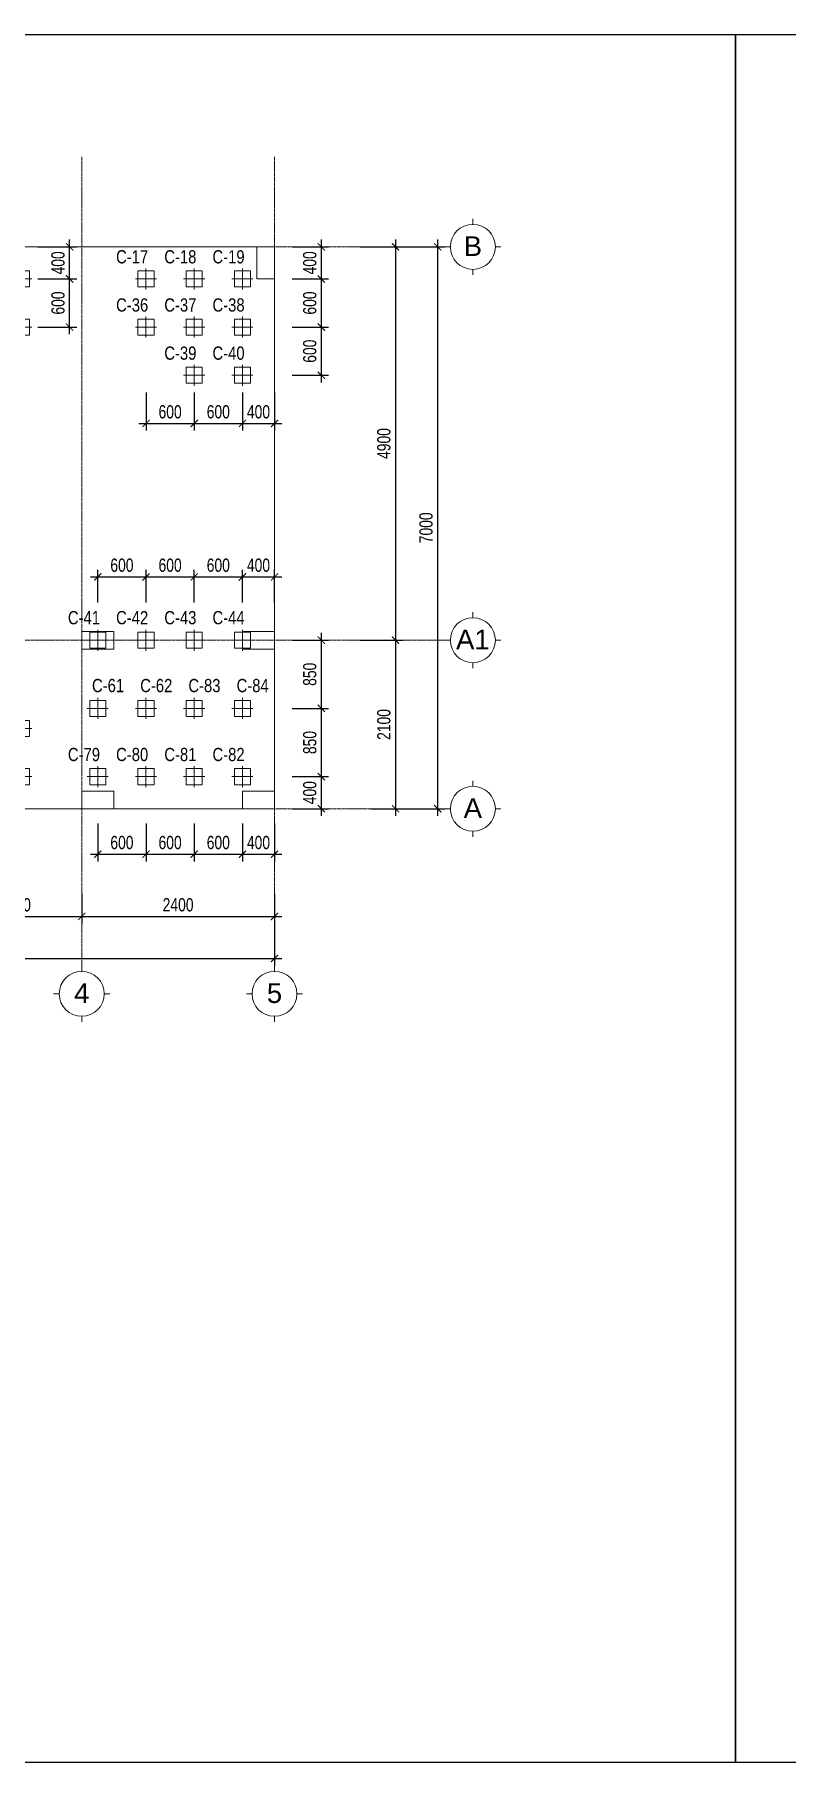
# Model space of a CAD drawing. Extents: x -165145 to 691808, y -202842 to 311040.
# Drawn here: x 230104 to 239464, y 62514 to 84039 of the extents above; entities that cross this region are included whole.
import ezdxf
from ezdxf.enums import TextEntityAlignment as Align

# ---------------------------------------------------------------- set-up
doc = ezdxf.new("R2010")
doc.units = 0
doc.header["$LTSCALE"] = 10
doc.header["$MEASUREMENT"] = 0
doc.linetypes.add('CENTER', pattern=[2, 1.25, -0.25, 0.25, -0.25])
doc.linetypes.add('HIDDEN', pattern=[2.3807, 1.587, -0.7937])
doc.layers.get('0').update_dxf_attribs({"linetype": 'CONTINUOUS'})
doc.layers.get('Defpoints').update_dxf_attribs({"color": 5, "linetype": 'CONTINUOUS'})
for name, color, linetype, lineweight in [('coc 20', 6, 'CONTINUOUS', 20), ('GE_KC_DIM', 1, 'CONTINUOUS', 20), ('GE_KC_GHICHU', 4, 'CONTINUOUS', 20), ('GE_KC_NETMANH', 8, 'CONTINUOUS', 20), ('GE_KC_NETTHAY', 2, 'CONTINUOUS', 20), ('GE_KC_TEXT', 4, 'CONTINUOUS', 20), ('GE_KC_TEXT TRUC', 4, 'CONTINUOUS', 20), ('GE_KC_TRUC', 5, 'CENTER', 20), ('L-SITE', 91, 'CONTINUOUS', 9)]:
    doc.layers.add(name, color=color, linetype=linetype, lineweight=lineweight)
doc.layers.add('GE_KC_AXIS', color=5, linetype='CENTER')
doc.styles.add('Arial', font='arial.ttf', dxfattribs={"height": 400})
doc.styles.add('GE_KC-Arial', font='arial.ttf', dxfattribs={"width": 0.75})
doc.dimstyles.new('GE_KC_DIM75', dxfattribs={"dimscale": 75, "dimtxt": 2.2, "dimasz": 1.2, "dimexe": 1.2, "dimexo": 0, "dimgap": 0.8, "dimtad": 1, "dimdec": 0, "dimzin": 1, "dimdsep": 46, "dimtxsty": 'GE_KC-Arial', "dimblk": 'ARCHTICK', "dimcen": 1.2, "dimdle": 1.2, "dimclrd": 1, "dimclre": 1, "dimclrt": 4, "dimadec": 0, "dimazin": 0, "dimtfac": 1, "dimtdec": 0, "dimtix": 1, "dimtmove": 2, "dimatfit": 3, "dimfxl": 0.15, "dimtvp": 0.833333, "dimtolj": 1, "dimtzin": 0, "dimarcsym": 0})

# ---------------------------------------------------------------- blocks, each defined once
blk = doc.blocks.new('Grid - M_Grid Head - Circle-24584-TẦNG 2')
at = {"layer": 'L-SITE'}
for p, q in [((0, 4), (0, 5)), ((-4, 0), (-5, 0)), ((4, 0), (5, 0)), ((0, -4), (0, -5))]:
    blk.add_line(p, q, dxfattribs=at)
blk.add_circle((0, 0), 4, dxfattribs=at)
blk = doc.blocks.new('_ArchTick')
at = {"color": 0, "linetype": 'ByBlock', "const_width": 0.15}
blk.add_lwpolyline([(-0.5, -0.5), (0.5, 0.5)], dxfattribs=at)
blk = doc.blocks.new('*D1464')
at = {"layer": 'Defpoints', "color": 0, "transparency": 16777216}
for p in [(15914, 7000), (16882, 7000), (16048, 0)]:
    blk.add_point(p, dxfattribs=at)
at = {"layer": 'GE_KC_DIM', "color": 1, "lineweight": -2, "transparency": 16777216}
for p, q in [((15914, 7000), (16972, 7000)), ((16882, -90), (16882, 7090)), ((16048, 0), (16972, 0))]:
    blk.add_line(p, q, dxfattribs=at)
at = {"layer": 'GE_KC_DIM', "color": 1, "lineweight": -2, "transparency": 16777216, "xscale": 90, "yscale": 90, "zscale": 90}
for p, rotation in [((16882, 7000), 90), ((16882, 0), 270)]:
    blk.add_blockref('_ArchTick', p, dxfattribs=dict(at, rotation=rotation))
at = {"layer": 'GE_KC_DIM', "color": 4, "transparency": 16777216, "insert": (16737, 3500), "char_height": 165, "attachment_point": 5, "rotation": 90, "style": 'GE_KC-Arial'}
blk.add_mtext('\\A1;7000', dxfattribs=at)
blk = doc.blocks.new('*D1465')
at = {"layer": 'Defpoints', "color": 0, "transparency": 16777216}
for p in [(0, -991), (3600, -991), (3600, -1341)]:
    blk.add_point(p, dxfattribs=at)
at = {"layer": 'GE_KC_DIM', "color": 1, "lineweight": -2, "transparency": 16777216}
for p, q in [((0, -991), (0, -1431)), ((3600, -991), (3600, -1431)), ((-90, -1341), (3690, -1341))]:
    blk.add_line(p, q, dxfattribs=at)
at = {"layer": 'GE_KC_DIM', "color": 1, "lineweight": -2, "transparency": 16777216, "xscale": 90, "yscale": 90, "zscale": 90, "rotation": 180}
blk.add_blockref('_ArchTick', (0, -1341), dxfattribs=at)
at = {"layer": 'GE_KC_DIM', "color": 1, "lineweight": -2, "transparency": 16777216, "xscale": 90, "yscale": 90, "zscale": 90}
blk.add_blockref('_ArchTick', (3600, -1341), dxfattribs=at)
at = {"layer": 'GE_KC_DIM', "color": 4, "transparency": 16777216, "insert": (1800, -1197), "char_height": 165, "attachment_point": 5, "style": 'GE_KC-Arial'}
blk.add_mtext('\\A1;3600', dxfattribs=at)
blk = doc.blocks.new('*D1466')
at = {"layer": 'Defpoints', "color": 0, "transparency": 16777216}
for p in [(10800, -1062), (12450, -1062), (12450, -1341)]:
    blk.add_point(p, dxfattribs=at)
at = {"layer": 'GE_KC_DIM', "color": 1, "lineweight": -2, "transparency": 16777216}
for p, q in [((10800, -1062), (10800, -1431)), ((12450, -1062), (12450, -1431)), ((10710, -1341), (12540, -1341))]:
    blk.add_line(p, q, dxfattribs=at)
at = {"layer": 'GE_KC_DIM', "color": 1, "lineweight": -2, "transparency": 16777216, "xscale": 90, "yscale": 90, "zscale": 90, "rotation": 180}
blk.add_blockref('_ArchTick', (10800, -1341), dxfattribs=at)
at = {"layer": 'GE_KC_DIM', "color": 1, "lineweight": -2, "transparency": 16777216, "xscale": 90, "yscale": 90, "zscale": 90}
blk.add_blockref('_ArchTick', (12450, -1341), dxfattribs=at)
at = {"layer": 'GE_KC_DIM', "color": 4, "transparency": 16777216, "insert": (11625, -1197), "char_height": 165, "attachment_point": 5, "style": 'GE_KC-Arial'}
blk.add_mtext('\\A1;1650', dxfattribs=at)
blk = doc.blocks.new('*D1467')
at = {"layer": 'Defpoints', "color": 0, "transparency": 16777216}
for p in [(12450, -1062), (14850, -1062), (14850, -1341)]:
    blk.add_point(p, dxfattribs=at)
at = {"layer": 'GE_KC_DIM', "color": 1, "lineweight": -2, "transparency": 16777216}
for p, q in [((12450, -1062), (12450, -1431)), ((14850, -1062), (14850, -1431)), ((12360, -1341), (14940, -1341))]:
    blk.add_line(p, q, dxfattribs=at)
at = {"layer": 'GE_KC_DIM', "color": 1, "lineweight": -2, "transparency": 16777216, "xscale": 90, "yscale": 90, "zscale": 90, "rotation": 180}
blk.add_blockref('_ArchTick', (12450, -1341), dxfattribs=at)
at = {"layer": 'GE_KC_DIM', "color": 1, "lineweight": -2, "transparency": 16777216, "xscale": 90, "yscale": 90, "zscale": 90}
blk.add_blockref('_ArchTick', (14850, -1341), dxfattribs=at)
at = {"layer": 'GE_KC_DIM', "color": 4, "transparency": 16777216, "insert": (13650, -1197), "char_height": 165, "attachment_point": 5, "style": 'GE_KC-Arial'}
blk.add_mtext('\\A1;2400', dxfattribs=at)
blk = doc.blocks.new('*D1468')
at = {"layer": 'Defpoints', "color": 0, "transparency": 16777216}
for p in [(-2650, -991), (14850, -1062), (14850, -1866)]:
    blk.add_point(p, dxfattribs=at)
at = {"layer": 'GE_KC_DIM', "color": 1, "lineweight": -2, "transparency": 16777216}
for p, q in [((-2650, -991), (-2650, -1956)), ((14850, -1062), (14850, -1956)), ((-2740, -1866), (14940, -1866))]:
    blk.add_line(p, q, dxfattribs=at)
at = {"layer": 'GE_KC_DIM', "color": 1, "lineweight": -2, "transparency": 16777216, "xscale": 90, "yscale": 90, "zscale": 90, "rotation": 180}
blk.add_blockref('_ArchTick', (-2650, -1866), dxfattribs=at)
at = {"layer": 'GE_KC_DIM', "color": 1, "lineweight": -2, "transparency": 16777216, "xscale": 90, "yscale": 90, "zscale": 90}
blk.add_blockref('_ArchTick', (14850, -1866), dxfattribs=at)
at = {"layer": 'GE_KC_DIM', "color": 4, "transparency": 16777216, "insert": (4525, -1710), "char_height": 165, "attachment_point": 5, "style": 'GE_KC-Arial'}
blk.add_mtext('\\A1;17500', dxfattribs=at)
blk = doc.blocks.new('*D1469')
at = {"layer": 'Defpoints', "color": 0, "transparency": 16777216}
for p in [(15914, 7000), (15914, 2100), (16357, 2100)]:
    blk.add_point(p, dxfattribs=at)
at = {"layer": 'GE_KC_DIM', "color": 1, "lineweight": -2, "transparency": 16777216}
for p, q in [((15914, 7000), (16447, 7000)), ((16357, 7090), (16357, 2010)), ((15914, 2100), (16447, 2100))]:
    blk.add_line(p, q, dxfattribs=at)
at = {"layer": 'GE_KC_DIM', "color": 1, "lineweight": -2, "transparency": 16777216, "xscale": 90, "yscale": 90, "zscale": 90}
for p, rotation in [((16357, 7000), 90), ((16357, 2100), 270)]:
    blk.add_blockref('_ArchTick', p, dxfattribs=dict(at, rotation=rotation))
at = {"layer": 'GE_KC_DIM', "color": 4, "transparency": 16777216, "insert": (16212, 4550), "char_height": 165, "attachment_point": 5, "rotation": 90, "style": 'GE_KC-Arial'}
blk.add_mtext('\\A1;4900', dxfattribs=at)
blk = doc.blocks.new('*D1470')
at = {"layer": 'Defpoints', "color": 0, "transparency": 16777216}
for p in [(15914, 2100), (16048, 0), (16357, 0)]:
    blk.add_point(p, dxfattribs=at)
at = {"layer": 'GE_KC_DIM', "color": 1, "lineweight": -2, "transparency": 16777216}
for p, q in [((16357, 2190), (16357, -90)), ((15914, 2100), (16447, 2100)), ((16048, 0), (16447, 0))]:
    blk.add_line(p, q, dxfattribs=at)
at = {"layer": 'GE_KC_DIM', "color": 1, "lineweight": -2, "transparency": 16777216, "xscale": 90, "yscale": 90, "zscale": 90}
for p, rotation in [((16357, 2100), 90), ((16357, 0), 270)]:
    blk.add_blockref('_ArchTick', p, dxfattribs=dict(at, rotation=rotation))
at = {"layer": 'GE_KC_DIM', "color": 4, "transparency": 16777216, "insert": (16212, 1050), "char_height": 165, "attachment_point": 5, "rotation": 90, "style": 'GE_KC-Arial'}
blk.add_mtext('\\A1;2100', dxfattribs=at)
blk = doc.blocks.new('*D1471')
at = {"layer": 'Defpoints', "color": 0, "transparency": 16777216}
for p in [(-2650, -991), (0, -991), (-2650, -1341)]:
    blk.add_point(p, dxfattribs=at)
at = {"layer": 'GE_KC_DIM', "color": 1, "lineweight": -2, "transparency": 16777216}
for p, q in [((-2650, -991), (-2650, -1431)), ((0, -991), (0, -1431)), ((90, -1341), (-2740, -1341))]:
    blk.add_line(p, q, dxfattribs=at)
at = {"layer": 'GE_KC_DIM', "color": 1, "lineweight": -2, "transparency": 16777216, "xscale": 90, "yscale": 90, "zscale": 90, "rotation": 180}
blk.add_blockref('_ArchTick', (-2650, -1341), dxfattribs=at)
at = {"layer": 'GE_KC_DIM', "color": 1, "lineweight": -2, "transparency": 16777216, "xscale": 90, "yscale": 90, "zscale": 90}
blk.add_blockref('_ArchTick', (0, -1341), dxfattribs=at)
at = {"layer": 'GE_KC_DIM', "color": 4, "transparency": 16777216, "insert": (-1325, -1197), "char_height": 165, "attachment_point": 5, "style": 'GE_KC-Arial'}
blk.add_mtext('\\A1;2650', dxfattribs=at)
blk = doc.blocks.new('*D1472')
at = {"layer": 'Defpoints', "color": 0, "transparency": 16777216}
for p in [(3600, -991), (7200, -991), (7200, -1341)]:
    blk.add_point(p, dxfattribs=at)
at = {"layer": 'GE_KC_DIM', "color": 1, "lineweight": -2, "transparency": 16777216}
for p, q in [((3600, -991), (3600, -1431)), ((7200, -991), (7200, -1431)), ((3510, -1341), (7290, -1341))]:
    blk.add_line(p, q, dxfattribs=at)
at = {"layer": 'GE_KC_DIM', "color": 1, "lineweight": -2, "transparency": 16777216, "xscale": 90, "yscale": 90, "zscale": 90, "rotation": 180}
blk.add_blockref('_ArchTick', (3600, -1341), dxfattribs=at)
at = {"layer": 'GE_KC_DIM', "color": 1, "lineweight": -2, "transparency": 16777216, "xscale": 90, "yscale": 90, "zscale": 90}
blk.add_blockref('_ArchTick', (7200, -1341), dxfattribs=at)
at = {"layer": 'GE_KC_DIM', "color": 4, "transparency": 16777216, "insert": (5400, -1197), "char_height": 165, "attachment_point": 5, "style": 'GE_KC-Arial'}
blk.add_mtext('\\A1;3600', dxfattribs=at)
blk = doc.blocks.new('*D1473')
at = {"layer": 'Defpoints', "color": 0, "transparency": 16777216}
for p in [(7200, -991), (10800, -1062), (10800, -1341)]:
    blk.add_point(p, dxfattribs=at)
at = {"layer": 'GE_KC_DIM', "color": 1, "lineweight": -2, "transparency": 16777216}
for p, q in [((7200, -991), (7200, -1431)), ((10800, -1062), (10800, -1431)), ((7110, -1341), (10890, -1341))]:
    blk.add_line(p, q, dxfattribs=at)
at = {"layer": 'GE_KC_DIM', "color": 1, "lineweight": -2, "transparency": 16777216, "xscale": 90, "yscale": 90, "zscale": 90, "rotation": 180}
blk.add_blockref('_ArchTick', (7200, -1341), dxfattribs=at)
at = {"layer": 'GE_KC_DIM', "color": 1, "lineweight": -2, "transparency": 16777216, "xscale": 90, "yscale": 90, "zscale": 90}
blk.add_blockref('_ArchTick', (10800, -1341), dxfattribs=at)
at = {"layer": 'GE_KC_DIM', "color": 4, "transparency": 16777216, "insert": (9000, -1197), "char_height": 165, "attachment_point": 5, "style": 'GE_KC-Arial'}
blk.add_mtext('\\A1;3600', dxfattribs=at)
blk = doc.blocks.new('coc20')
at = {"layer": 'coc 20', "color": 5, "linetype": 'CENTER', "ltscale": 0.5}
for p, q in [((8443.75, -16701.52), (8443.75, -16698.9)), ((8442.44, -16700.21), (8445.06, -16700.21))]:
    blk.add_line(p, q, dxfattribs=at)
at = {"layer": 'coc 20', "color": 0, "linetype": 'HIDDEN'}
blk.add_lwpolyline([(8442.75, -16701.21), (8444.75, -16701.21), (8444.75, -16699.21), (8442.75, -16699.21)], close=True, dxfattribs=at)
blk = doc.blocks.new('MB MONG')
at = {"layer": 'coc 20', "color": 6, "xscale": 100, "yscale": 100, "zscale": 100}
for p in [(-859875, 1676621), (-859275, 1676621), (-858675, 1676621), (-858075, 1676621), (-856525, 1676621), (-855925, 1676621), (-855325, 1676621), (-854725, 1676621), (-852925, 1676621), (-852325, 1676621), (-851725, 1676621), (-851125, 1676621), (-849325, 1676621), (-848725, 1676621), (-848125, 1676621), (-847525, 1676621), (-845975, 1676621), (-845375, 1676621), (-844775, 1676621), (-859875, 1676021), (-859275, 1676021), (-858675, 1676021), (-858075, 1676021), (-856525, 1676021), (-855925, 1676021), (-855325, 1676021), (-854725, 1676021), (-852925, 1676021), (-852325, 1676021), (-851725, 1676021), (-851125, 1676021), (-849325, 1676021), (-848725, 1676021), (-848125, 1676021), (-847525, 1676021), (-845975, 1676021), (-845375, 1676021), (-844775, 1676021), (-845375, 1675421), (-844775, 1675421), (-846575, 1672121), (-845975, 1672121), (-845375, 1672121), (-844775, 1672121), (-846575, 1671271), (-845975, 1671271), (-845375, 1671271), (-844775, 1671271), (-846575, 1670421), (-845975, 1670421), (-845375, 1670421), (-844775, 1670421)]:
    blk.add_blockref('coc20', p, dxfattribs=at)
at = {"layer": 'coc 20', "color": 6, "xscale": -100, "yscale": 100, "zscale": 100, "rotation": 180}
for p in [(-859875, -1669021), (-859275, -1669021), (-858675, -1669021), (-858075, -1669021), (-856525, -1669021), (-855925, -1669021), (-855325, -1669021), (-854725, -1669021), (-852925, -1669021), (-852325, -1669021), (-851725, -1669021), (-851125, -1669021), (-849325, -1669021), (-848725, -1669021), (-848125, -1669021), (-847525, -1669021), (-859875, -1669621), (-859275, -1669621), (-858675, -1669621), (-858075, -1669621), (-856525, -1669621), (-855925, -1669621), (-855325, -1669621), (-854725, -1669621), (-852925, -1669621), (-852325, -1669621), (-851725, -1669621), (-851125, -1669621), (-849325, -1669621), (-848725, -1669621), (-848125, -1669621), (-847525, -1669621)]:
    blk.add_blockref('coc20', p, dxfattribs=at)
blk = doc.blocks.new('*D1203')
at = {"layer": 'Defpoints', "color": 0, "transparency": 16777216}
for p in [(230146, 80995), (230540, 80995), (230146, 80395)]:
    blk.add_point(p, dxfattribs=at)
at = {"layer": 'GE_KC_DIM', "color": 1, "lineweight": -2, "transparency": 16777216}
for p, q in [((230146, 80995), (230630, 80995)), ((230540, 80305), (230540, 81085)), ((230146, 80395), (230630, 80395))]:
    blk.add_line(p, q, dxfattribs=at)
at = {"layer": 'GE_KC_DIM', "color": 1, "lineweight": -2, "transparency": 16777216, "xscale": 90, "yscale": 90, "zscale": 90}
for p, rotation in [((230540, 80995), 90), ((230540, 80395), 270)]:
    blk.add_blockref('_ArchTick', p, dxfattribs=dict(at, rotation=rotation))
at = {"layer": 'GE_KC_DIM', "color": 4, "transparency": 16777216, "insert": (230396, 80695), "char_height": 165, "attachment_point": 5, "rotation": 90, "style": 'GE_KC-Arial'}
blk.add_mtext('\\A1;600', dxfattribs=at)
blk = doc.blocks.new('*D1204')
at = {"layer": 'Defpoints', "color": 0, "transparency": 16777216}
for p in [(230146, 81395), (230540, 81395), (230146, 80995)]:
    blk.add_point(p, dxfattribs=at)
at = {"layer": 'GE_KC_DIM', "color": 1, "lineweight": -2, "transparency": 16777216}
for p, q in [((230146, 81395), (230630, 81395)), ((230540, 80905), (230540, 81485)), ((230146, 80995), (230630, 80995))]:
    blk.add_line(p, q, dxfattribs=at)
at = {"layer": 'GE_KC_DIM', "color": 1, "lineweight": -2, "transparency": 16777216, "xscale": 90, "yscale": 90, "zscale": 90}
for p, rotation in [((230540, 81395), 90), ((230540, 80995), 270)]:
    blk.add_blockref('_ArchTick', p, dxfattribs=dict(at, rotation=rotation))
at = {"layer": 'GE_KC_DIM', "color": 4, "transparency": 16777216, "insert": (230396, 81195), "char_height": 165, "attachment_point": 5, "rotation": 90, "style": 'GE_KC-Arial'}
blk.add_mtext('\\A1;400', dxfattribs=at)
blk = doc.blocks.new('*D1209')
at = {"layer": 'Defpoints', "color": 0, "transparency": 16777216}
for p in [(232091, 79581), (232691, 79581), (232691, 79195)]:
    blk.add_point(p, dxfattribs=at)
at = {"layer": 'GE_KC_DIM', "color": 1, "lineweight": -2, "transparency": 16777216}
for p, q in [((232091, 79581), (232091, 79105)), ((232691, 79581), (232691, 79105)), ((232001, 79195), (232781, 79195))]:
    blk.add_line(p, q, dxfattribs=at)
at = {"layer": 'GE_KC_DIM', "color": 1, "lineweight": -2, "transparency": 16777216, "xscale": 90, "yscale": 90, "zscale": 90, "rotation": 180}
blk.add_blockref('_ArchTick', (232091, 79195), dxfattribs=at)
at = {"layer": 'GE_KC_DIM', "color": 1, "lineweight": -2, "transparency": 16777216, "xscale": 90, "yscale": 90, "zscale": 90}
blk.add_blockref('_ArchTick', (232691, 79195), dxfattribs=at)
at = {"layer": 'GE_KC_DIM', "color": 4, "transparency": 16777216, "insert": (232391, 79339), "char_height": 165, "attachment_point": 5, "style": 'GE_KC-Arial'}
blk.add_mtext('\\A1;600', dxfattribs=at)
blk = doc.blocks.new('*D1210')
at = {"layer": 'Defpoints', "color": 0, "transparency": 16777216}
for p in [(231491, 79581), (232091, 79581), (232091, 79195)]:
    blk.add_point(p, dxfattribs=at)
at = {"layer": 'GE_KC_DIM', "color": 1, "lineweight": -2, "transparency": 16777216}
for p, q in [((231491, 79581), (231491, 79105)), ((232091, 79581), (232091, 79105)), ((231401, 79195), (232181, 79195))]:
    blk.add_line(p, q, dxfattribs=at)
at = {"layer": 'GE_KC_DIM', "color": 1, "lineweight": -2, "transparency": 16777216, "xscale": 90, "yscale": 90, "zscale": 90, "rotation": 180}
blk.add_blockref('_ArchTick', (231491, 79195), dxfattribs=at)
at = {"layer": 'GE_KC_DIM', "color": 1, "lineweight": -2, "transparency": 16777216, "xscale": 90, "yscale": 90, "zscale": 90}
blk.add_blockref('_ArchTick', (232091, 79195), dxfattribs=at)
at = {"layer": 'GE_KC_DIM', "color": 4, "transparency": 16777216, "insert": (231791, 79339), "char_height": 165, "attachment_point": 5, "style": 'GE_KC-Arial'}
blk.add_mtext('\\A1;600', dxfattribs=at)
blk = doc.blocks.new('*D1211')
at = {"layer": 'Defpoints', "color": 0, "transparency": 16777216}
for p in [(232691, 79581), (233091, 79581), (233091, 79195)]:
    blk.add_point(p, dxfattribs=at)
at = {"layer": 'GE_KC_DIM', "color": 1, "lineweight": -2, "transparency": 16777216}
for p, q in [((232691, 79581), (232691, 79105)), ((233091, 79581), (233091, 79105)), ((232601, 79195), (233181, 79195))]:
    blk.add_line(p, q, dxfattribs=at)
at = {"layer": 'GE_KC_DIM', "color": 1, "lineweight": -2, "transparency": 16777216, "xscale": 90, "yscale": 90, "zscale": 90, "rotation": 180}
blk.add_blockref('_ArchTick', (232691, 79195), dxfattribs=at)
at = {"layer": 'GE_KC_DIM', "color": 1, "lineweight": -2, "transparency": 16777216, "xscale": 90, "yscale": 90, "zscale": 90}
blk.add_blockref('_ArchTick', (233091, 79195), dxfattribs=at)
at = {"layer": 'GE_KC_DIM', "color": 4, "transparency": 16777216, "insert": (232891, 79339), "char_height": 165, "attachment_point": 5, "style": 'GE_KC-Arial'}
blk.add_mtext('\\A1;400', dxfattribs=at)
blk = doc.blocks.new('*D1212')
at = {"layer": 'Defpoints', "color": 0, "transparency": 16777216}
for p in [(233311, 80395), (233674, 80395), (233311, 79795)]:
    blk.add_point(p, dxfattribs=at)
at = {"layer": 'GE_KC_DIM', "color": 1, "lineweight": -2, "transparency": 16777216}
for p, q in [((233311, 80395), (233764, 80395)), ((233674, 79705), (233674, 80485)), ((233311, 79795), (233764, 79795))]:
    blk.add_line(p, q, dxfattribs=at)
at = {"layer": 'GE_KC_DIM', "color": 1, "lineweight": -2, "transparency": 16777216, "xscale": 90, "yscale": 90, "zscale": 90}
for p, rotation in [((233674, 80395), 90), ((233674, 79795), 270)]:
    blk.add_blockref('_ArchTick', p, dxfattribs=dict(at, rotation=rotation))
at = {"layer": 'GE_KC_DIM', "color": 4, "transparency": 16777216, "insert": (233530, 80095), "char_height": 165, "attachment_point": 5, "rotation": 90, "style": 'GE_KC-Arial'}
blk.add_mtext('\\A1;600', dxfattribs=at)
blk = doc.blocks.new('*D1213')
at = {"layer": 'Defpoints', "color": 0, "transparency": 16777216}
for p in [(233311, 80995), (233674, 80995), (233311, 80395)]:
    blk.add_point(p, dxfattribs=at)
at = {"layer": 'GE_KC_DIM', "color": 1, "lineweight": -2, "transparency": 16777216}
for p, q in [((233311, 80995), (233764, 80995)), ((233674, 80305), (233674, 81085)), ((233311, 80395), (233764, 80395))]:
    blk.add_line(p, q, dxfattribs=at)
at = {"layer": 'GE_KC_DIM', "color": 1, "lineweight": -2, "transparency": 16777216, "xscale": 90, "yscale": 90, "zscale": 90}
for p, rotation in [((233674, 80995), 90), ((233674, 80395), 270)]:
    blk.add_blockref('_ArchTick', p, dxfattribs=dict(at, rotation=rotation))
at = {"layer": 'GE_KC_DIM', "color": 4, "transparency": 16777216, "insert": (233530, 80695), "char_height": 165, "attachment_point": 5, "rotation": 90, "style": 'GE_KC-Arial'}
blk.add_mtext('\\A1;600', dxfattribs=at)
blk = doc.blocks.new('*D1214')
at = {"layer": 'Defpoints', "color": 0, "transparency": 16777216}
for p in [(233311, 81395), (233674, 81395), (233311, 80995)]:
    blk.add_point(p, dxfattribs=at)
at = {"layer": 'GE_KC_DIM', "color": 1, "lineweight": -2, "transparency": 16777216}
for p, q in [((233311, 81395), (233764, 81395)), ((233674, 80905), (233674, 81485)), ((233311, 80995), (233764, 80995))]:
    blk.add_line(p, q, dxfattribs=at)
at = {"layer": 'GE_KC_DIM', "color": 1, "lineweight": -2, "transparency": 16777216, "xscale": 90, "yscale": 90, "zscale": 90}
for p, rotation in [((233674, 81395), 90), ((233674, 80995), 270)]:
    blk.add_blockref('_ArchTick', p, dxfattribs=dict(at, rotation=rotation))
at = {"layer": 'GE_KC_DIM', "color": 4, "transparency": 16777216, "insert": (233530, 81195), "char_height": 165, "attachment_point": 5, "rotation": 90, "style": 'GE_KC-Arial'}
blk.add_mtext('\\A1;400', dxfattribs=at)
blk = doc.blocks.new('*D1239')
at = {"layer": 'Defpoints', "color": 0, "transparency": 16777216}
for p in [(232091, 74210), (232691, 74210), (232691, 73829)]:
    blk.add_point(p, dxfattribs=at)
at = {"layer": 'GE_KC_DIM', "color": 1, "lineweight": -2, "transparency": 16777216}
for p, q in [((232091, 74210), (232091, 73739)), ((232691, 74210), (232691, 73739)), ((232001, 73829), (232781, 73829))]:
    blk.add_line(p, q, dxfattribs=at)
at = {"layer": 'GE_KC_DIM', "color": 1, "lineweight": -2, "transparency": 16777216, "xscale": 90, "yscale": 90, "zscale": 90, "rotation": 180}
blk.add_blockref('_ArchTick', (232091, 73829), dxfattribs=at)
at = {"layer": 'GE_KC_DIM', "color": 1, "lineweight": -2, "transparency": 16777216, "xscale": 90, "yscale": 90, "zscale": 90}
blk.add_blockref('_ArchTick', (232691, 73829), dxfattribs=at)
at = {"layer": 'GE_KC_DIM', "color": 4, "transparency": 16777216, "insert": (232391, 73973), "char_height": 165, "attachment_point": 5, "style": 'GE_KC-Arial'}
blk.add_mtext('\\A1;600', dxfattribs=at)
blk = doc.blocks.new('*D1240')
at = {"layer": 'Defpoints', "color": 0, "transparency": 16777216}
for p in [(232691, 74210), (233091, 74210), (233091, 73829)]:
    blk.add_point(p, dxfattribs=at)
at = {"layer": 'GE_KC_DIM', "color": 1, "lineweight": -2, "transparency": 16777216}
for p, q in [((232691, 74210), (232691, 73739)), ((233091, 74210), (233091, 73739)), ((232601, 73829), (233181, 73829))]:
    blk.add_line(p, q, dxfattribs=at)
at = {"layer": 'GE_KC_DIM', "color": 1, "lineweight": -2, "transparency": 16777216, "xscale": 90, "yscale": 90, "zscale": 90, "rotation": 180}
blk.add_blockref('_ArchTick', (232691, 73829), dxfattribs=at)
at = {"layer": 'GE_KC_DIM', "color": 1, "lineweight": -2, "transparency": 16777216, "xscale": 90, "yscale": 90, "zscale": 90}
blk.add_blockref('_ArchTick', (233091, 73829), dxfattribs=at)
at = {"layer": 'GE_KC_DIM', "color": 4, "transparency": 16777216, "insert": (232891, 73973), "char_height": 165, "attachment_point": 5, "style": 'GE_KC-Arial'}
blk.add_mtext('\\A1;400', dxfattribs=at)
blk = doc.blocks.new('*D1241')
at = {"layer": 'Defpoints', "color": 0, "transparency": 16777216}
for p in [(231491, 74210), (232091, 74210), (232091, 73829)]:
    blk.add_point(p, dxfattribs=at)
at = {"layer": 'GE_KC_DIM', "color": 1, "lineweight": -2, "transparency": 16777216}
for p, q in [((231491, 74210), (231491, 73739)), ((232091, 74210), (232091, 73739)), ((231401, 73829), (232181, 73829))]:
    blk.add_line(p, q, dxfattribs=at)
at = {"layer": 'GE_KC_DIM', "color": 1, "lineweight": -2, "transparency": 16777216, "xscale": 90, "yscale": 90, "zscale": 90, "rotation": 180}
blk.add_blockref('_ArchTick', (231491, 73829), dxfattribs=at)
at = {"layer": 'GE_KC_DIM', "color": 1, "lineweight": -2, "transparency": 16777216, "xscale": 90, "yscale": 90, "zscale": 90}
blk.add_blockref('_ArchTick', (232091, 73829), dxfattribs=at)
at = {"layer": 'GE_KC_DIM', "color": 4, "transparency": 16777216, "insert": (231791, 73973), "char_height": 165, "attachment_point": 5, "style": 'GE_KC-Arial'}
blk.add_mtext('\\A1;600', dxfattribs=at)
blk = doc.blocks.new('*D1242')
at = {"layer": 'Defpoints', "color": 0, "transparency": 16777216}
for p in [(230891, 74210), (231491, 74210), (231491, 73829)]:
    blk.add_point(p, dxfattribs=at)
at = {"layer": 'GE_KC_DIM', "color": 1, "lineweight": -2, "transparency": 16777216}
for p, q in [((230891, 74210), (230891, 73739)), ((231491, 74210), (231491, 73739)), ((230801, 73829), (231581, 73829))]:
    blk.add_line(p, q, dxfattribs=at)
at = {"layer": 'GE_KC_DIM', "color": 1, "lineweight": -2, "transparency": 16777216, "xscale": 90, "yscale": 90, "zscale": 90, "rotation": 180}
blk.add_blockref('_ArchTick', (230891, 73829), dxfattribs=at)
at = {"layer": 'GE_KC_DIM', "color": 1, "lineweight": -2, "transparency": 16777216, "xscale": 90, "yscale": 90, "zscale": 90}
blk.add_blockref('_ArchTick', (231491, 73829), dxfattribs=at)
at = {"layer": 'GE_KC_DIM', "color": 4, "transparency": 16777216, "insert": (231191, 73973), "char_height": 165, "attachment_point": 5, "style": 'GE_KC-Arial'}
blk.add_mtext('\\A1;600', dxfattribs=at)
blk = doc.blocks.new('*D1145')
at = {"layer": 'Defpoints', "color": 0, "transparency": 16777216}
for p in [(233311, 75645), (233674, 75645), (233311, 74795)]:
    blk.add_point(p, dxfattribs=at)
at = {"layer": 'GE_KC_DIM', "color": 1, "lineweight": -2, "transparency": 16777216}
for p, q in [((233311, 75645), (233764, 75645)), ((233674, 74705), (233674, 75735)), ((233311, 74795), (233764, 74795))]:
    blk.add_line(p, q, dxfattribs=at)
at = {"layer": 'GE_KC_DIM', "color": 1, "lineweight": -2, "transparency": 16777216, "xscale": 90, "yscale": 90, "zscale": 90}
for p, rotation in [((233674, 75645), 90), ((233674, 74795), 270)]:
    blk.add_blockref('_ArchTick', p, dxfattribs=dict(at, rotation=rotation))
at = {"layer": 'GE_KC_DIM', "color": 4, "transparency": 16777216, "insert": (233530, 75220), "char_height": 165, "attachment_point": 5, "rotation": 90, "style": 'GE_KC-Arial'}
blk.add_mtext('\\A1;850', dxfattribs=at)
blk = doc.blocks.new('*D1146')
at = {"layer": 'Defpoints', "color": 0, "transparency": 16777216}
for p in [(233311, 76495), (233674, 76495), (233311, 75645)]:
    blk.add_point(p, dxfattribs=at)
at = {"layer": 'GE_KC_DIM', "color": 1, "lineweight": -2, "transparency": 16777216}
for p, q in [((233311, 76495), (233764, 76495)), ((233674, 75555), (233674, 76585)), ((233311, 75645), (233764, 75645))]:
    blk.add_line(p, q, dxfattribs=at)
at = {"layer": 'GE_KC_DIM', "color": 1, "lineweight": -2, "transparency": 16777216, "xscale": 90, "yscale": 90, "zscale": 90}
for p, rotation in [((233674, 76495), 90), ((233674, 75645), 270)]:
    blk.add_blockref('_ArchTick', p, dxfattribs=dict(at, rotation=rotation))
at = {"layer": 'GE_KC_DIM', "color": 4, "transparency": 16777216, "insert": (233530, 76070), "char_height": 165, "attachment_point": 5, "rotation": 90, "style": 'GE_KC-Arial'}
blk.add_mtext('\\A1;850', dxfattribs=at)
blk = doc.blocks.new('*D1147')
at = {"layer": 'Defpoints', "color": 0, "transparency": 16777216}
for p in [(233311, 74795), (233674, 74795), (233311, 74395)]:
    blk.add_point(p, dxfattribs=at)
at = {"layer": 'GE_KC_DIM', "color": 1, "lineweight": -2, "transparency": 16777216}
for p, q in [((233311, 74795), (233764, 74795)), ((233674, 74305), (233674, 74885)), ((233311, 74395), (233764, 74395))]:
    blk.add_line(p, q, dxfattribs=at)
at = {"layer": 'GE_KC_DIM', "color": 1, "lineweight": -2, "transparency": 16777216, "xscale": 90, "yscale": 90, "zscale": 90}
for p, rotation in [((233674, 74795), 90), ((233674, 74395), 270)]:
    blk.add_blockref('_ArchTick', p, dxfattribs=dict(at, rotation=rotation))
at = {"layer": 'GE_KC_DIM', "color": 4, "transparency": 16777216, "insert": (233530, 74595), "char_height": 165, "attachment_point": 5, "rotation": 90, "style": 'GE_KC-Arial'}
blk.add_mtext('\\A1;400', dxfattribs=at)
blk = doc.blocks.new('*D1771')
at = {"layer": 'Defpoints', "color": 0, "transparency": 16777216}
for p in [(232691, 77283), (232091, 76963), (232691, 76963)]:
    blk.add_point(p, dxfattribs=at)
at = {"layer": 'GE_KC_DIM', "color": 1, "lineweight": -2, "transparency": 16777216}
for p, q in [((232001, 77283), (232781, 77283)), ((232091, 76963), (232091, 77373)), ((232691, 76963), (232691, 77373))]:
    blk.add_line(p, q, dxfattribs=at)
at = {"layer": 'GE_KC_DIM', "color": 1, "lineweight": -2, "transparency": 16777216, "xscale": 90, "yscale": 90, "zscale": 90, "rotation": 180}
blk.add_blockref('_ArchTick', (232091, 77283), dxfattribs=at)
at = {"layer": 'GE_KC_DIM', "color": 1, "lineweight": -2, "transparency": 16777216, "xscale": 90, "yscale": 90, "zscale": 90}
blk.add_blockref('_ArchTick', (232691, 77283), dxfattribs=at)
at = {"layer": 'GE_KC_DIM', "color": 4, "transparency": 16777216, "insert": (232391, 77428), "char_height": 165, "attachment_point": 5, "style": 'GE_KC-Arial'}
blk.add_mtext('\\A1;600', dxfattribs=at)
blk = doc.blocks.new('*D1772')
at = {"layer": 'Defpoints', "color": 0, "transparency": 16777216}
for p in [(233091, 77283), (232691, 76963), (233091, 76963)]:
    blk.add_point(p, dxfattribs=at)
at = {"layer": 'GE_KC_DIM', "color": 1, "lineweight": -2, "transparency": 16777216}
for p, q in [((232601, 77283), (233181, 77283)), ((232691, 76963), (232691, 77373)), ((233091, 76963), (233091, 77373))]:
    blk.add_line(p, q, dxfattribs=at)
at = {"layer": 'GE_KC_DIM', "color": 1, "lineweight": -2, "transparency": 16777216, "xscale": 90, "yscale": 90, "zscale": 90, "rotation": 180}
blk.add_blockref('_ArchTick', (232691, 77283), dxfattribs=at)
at = {"layer": 'GE_KC_DIM', "color": 1, "lineweight": -2, "transparency": 16777216, "xscale": 90, "yscale": 90, "zscale": 90}
blk.add_blockref('_ArchTick', (233091, 77283), dxfattribs=at)
at = {"layer": 'GE_KC_DIM', "color": 4, "transparency": 16777216, "insert": (232891, 77428), "char_height": 165, "attachment_point": 5, "style": 'GE_KC-Arial'}
blk.add_mtext('\\A1;400', dxfattribs=at)
blk = doc.blocks.new('*D1773')
at = {"layer": 'Defpoints', "color": 0, "transparency": 16777216}
for p in [(232091, 77283), (231491, 76963), (232091, 76963)]:
    blk.add_point(p, dxfattribs=at)
at = {"layer": 'GE_KC_DIM', "color": 1, "lineweight": -2, "transparency": 16777216}
for p, q in [((231401, 77283), (232181, 77283)), ((231491, 76963), (231491, 77373)), ((232091, 76963), (232091, 77373))]:
    blk.add_line(p, q, dxfattribs=at)
at = {"layer": 'GE_KC_DIM', "color": 1, "lineweight": -2, "transparency": 16777216, "xscale": 90, "yscale": 90, "zscale": 90, "rotation": 180}
blk.add_blockref('_ArchTick', (231491, 77283), dxfattribs=at)
at = {"layer": 'GE_KC_DIM', "color": 1, "lineweight": -2, "transparency": 16777216, "xscale": 90, "yscale": 90, "zscale": 90}
blk.add_blockref('_ArchTick', (232091, 77283), dxfattribs=at)
at = {"layer": 'GE_KC_DIM', "color": 4, "transparency": 16777216, "insert": (231791, 77428), "char_height": 165, "attachment_point": 5, "style": 'GE_KC-Arial'}
blk.add_mtext('\\A1;600', dxfattribs=at)
blk = doc.blocks.new('*D1774')
at = {"layer": 'Defpoints', "color": 0, "transparency": 16777216}
for p in [(231491, 77283), (230891, 76963), (231491, 76963)]:
    blk.add_point(p, dxfattribs=at)
at = {"layer": 'GE_KC_DIM', "color": 1, "lineweight": -2, "transparency": 16777216}
for p, q in [((230801, 77283), (231581, 77283)), ((230891, 76963), (230891, 77373)), ((231491, 76963), (231491, 77373))]:
    blk.add_line(p, q, dxfattribs=at)
at = {"layer": 'GE_KC_DIM', "color": 1, "lineweight": -2, "transparency": 16777216, "xscale": 90, "yscale": 90, "zscale": 90, "rotation": 180}
blk.add_blockref('_ArchTick', (230891, 77283), dxfattribs=at)
at = {"layer": 'GE_KC_DIM', "color": 1, "lineweight": -2, "transparency": 16777216, "xscale": 90, "yscale": 90, "zscale": 90}
blk.add_blockref('_ArchTick', (231491, 77283), dxfattribs=at)
at = {"layer": 'GE_KC_DIM', "color": 4, "transparency": 16777216, "insert": (231191, 77428), "char_height": 165, "attachment_point": 5, "style": 'GE_KC-Arial'}
blk.add_mtext('\\A1;600', dxfattribs=at)
blk = doc.blocks.new('TRUC')
at = {"layer": 'GE_KC_TRUC', "ltscale": 2}
for p, q in [((-2650, -1955.6), (-2650, 8124.4)), ((0, -1955.6), (0, 8124.4)), ((3600, -1955.6), (3600, 8124.4)), ((7200, -1955.6), (7200, 8124.4)), ((10800, -1955.6), (10800, 8124.4)), ((12450, -1955.6), (12450, 8124.4)), ((14850, -1955.6), (14850, 8124.4)), ((-4139.6, 7000), (16969.7, 7000)), ((-4139.6, 2100), (16969.7, 2100)), ((-4139.6, 0), (16969.7, 0))]:
    blk.add_line(p, q, dxfattribs=at)
at = {"layer": 'GE_KC_TEXT TRUC', "lineweight": 9, "xscale": 70, "yscale": 70, "zscale": 70, "rotation": 270}
for p in [(17319.7, 7000), (17319.7, 2100), (17319.7, 0), (-2650, -2305.6), (0, -2305.6), (3600, -2305.6), (7200, -2305.6), (10800, -2305.6), (12450, -2305.6), (14850, -2305.6)]:
    blk.add_blockref('Grid - M_Grid Head - Circle-24584-TẦNG 2', p, dxfattribs=at)
at = {"layer": 'GE_KC_TEXT TRUC', "style": 'Arial'}
for s, p in [('B', (17319.7, 6886.4)), ('A1', (17319.7, 1986.4)), ('A', (17319.7, -113.6)), ('0', (-2650, -2419.2)), ('1', (0, -2419.2)), ('2', (3600, -2419.2)), ('2a', (7200, -2419.2)), ('3', (10800, -2419.2)), ('4', (12450, -2419.2)), ('5', (14850, -2419.2))]:
    blk.add_text(s, height=245, dxfattribs=at).set_placement(p, align=Align.CENTER)
at = {"layer": 'GE_KC_DIM'}
for base, p1, p2, picture, middle in [((16881.7, 7000), (16048.4, 0), (15914.3, 7000), '*D1464', (16737.4, 3500)), ((16356.7, 2100), (15914.3, 7000), (15914.3, 2100), '*D1469', (16212.4, 4550)), ((16356.7, 0), (15914.3, 2100), (16048.4, 0), '*D1470', (16212.4, 1050))]:
    dim = blk.add_linear_dim(base=base, p1=p1, p2=p2, angle=90, dimstyle='GE_KC_DIM75', dxfattribs=at)
    dim.commit()
    dim.dimension.update_dxf_attribs({"geometry": picture, "text_midpoint": middle})
dim = blk.add_linear_dim(base=(14850, -1866.2), p1=(-2650, -990.7), p2=(14850, -1061.9), dimstyle='GE_KC_DIM75', dxfattribs=at)
dim.commit()
dim.dimension.update_dxf_attribs({"geometry": '*D1468', "text_midpoint": (4525, -1710.5), "dimtype": 128})
for base, p1, p2, picture, middle in [((-2650, -1341.2), (0, -990.7), (-2650, -990.7), '*D1471', (-1325, -1197)), ((3600, -1341.2), (0, -990.7), (3600, -990.7), '*D1465', (1800, -1196.9)), ((7200, -1341.2), (3600, -990.7), (7200, -990.7), '*D1472', (5400, -1196.9)), ((10800, -1341.2), (7200, -990.7), (10800, -1061.9), '*D1473', (9000, -1196.9)), ((12450, -1341.2), (10800, -1061.9), (12450, -1061.9), '*D1466', (11625, -1197)), ((14850, -1341.2), (12450, -1061.9), (14850, -1061.9), '*D1467', (13650, -1197))]:
    dim = blk.add_linear_dim(base=base, p1=p1, p2=p2, dimstyle='GE_KC_DIM75', dxfattribs=at)
    dim.commit()
    dim.dimension.update_dxf_attribs({"geometry": picture, "text_midpoint": middle})

msp = doc.modelspace()

# ---------------------------------------------------------------- linework, layer by layer
at = {"layer": 'Defpoints'}
for points in [[(212954.62104, 84039.32784), (238829.62104, 84039.32784), (238829.62104, 62514.32784), (212954.62104, 62514.32784)], [(212954.62104, 84039.32784), (238829.62104, 84039.32784), (238829.62104, 62514.32784), (212954.62104, 62514.32784)], [(238829.62104, 84039.32784), (264704.62104, 84039.32784), (264704.62104, 62514.32784), (238829.62104, 62514.32784)], [(238829.62104, 84039.32784), (264704.62104, 84039.32784), (264704.62104, 62514.32784), (238829.62104, 62514.32784)]]:
    msp.add_lwpolyline(points, close=True, dxfattribs=at)
at = {"layer": 'GE_KC_DIM', "color": 250}
msp.add_lwpolyline([(215590.58154, 81394.64919), (233090.58154, 81394.64919), (233090.58154, 74394.62437), (215590.58154, 74394.62437)], close=True, dxfattribs=at)
at = {"layer": 'GE_KC_NETMANH'}
msp.add_line((174130.40086, 84039.32784), (385223.40086, 84039.32784), dxfattribs=at)
at = {"layer": 'GE_KC_NETTHAY', "color": 250, "linetype": 'Continuous'}
for points in [[(233090.58154, 81394.62236), (232870.58154, 81394.62236), (232870.58154, 80994.62236), (233090.58154, 80994.62236)], [(231090.58154, 76604.6464), (230690.58154, 76604.6464), (230690.58154, 76384.6464), (231090.58154, 76384.6464)], [(233090.58154, 76604.6464), (232690.58154, 76604.6464), (232690.58154, 76384.6464), (233090.58154, 76384.6464)], [(231090.58154, 74614.62437), (230690.58154, 74614.62437), (230690.58154, 74394.62437), (231090.58154, 74394.62437)], [(233090.58154, 74614.62437), (232690.58154, 74614.62437), (232690.58154, 74394.62437), (233090.58154, 74394.62437)]]:
    msp.add_lwpolyline(points, close=True, dxfattribs=at)

# ---------------------------------------------------------------- block references
at = {"layer": 'GE_KC_AXIS', "linetype": 'Continuous'}
msp.add_blockref('TRUC', (218240.58154, 74394.62437), dxfattribs=at)
at = {"layer": 'GE_KC_GHICHU'}
msp.add_blockref('MB MONG', (233090.58154, 74394.62437), dxfattribs=at)

# ---------------------------------------------------------------- texts
at = {"layer": 'GE_KC_TEXT', "linetype": 'Continuous', "style": 'GE_KC-Arial', "width": 0.8}
for s, p in [('C-17', (231118.69129, 81188.25991)), ('C-18', (231718.69129, 81188.25991)), ('C-19', (232318.69129, 81188.25991)), ('C-36', (231118.69129, 80588.25991)), ('C-37', (231718.69129, 80588.25991)), ('C-38', (232318.69129, 80588.25991)), ('C-39', (231718.69129, 79988.25991)), ('C-40', (232318.69129, 79988.25991)), ('C-41', (230518.69129, 76692.82347)), ('C-42', (231118.69129, 76692.82347)), ('C-43', (231718.69129, 76692.82347)), ('C-44', (232318.69129, 76692.82347)), ('C-61', (230818.69129, 75847.11987)), ('C-62', (231418.69129, 75847.11987)), ('C-83', (232018.69129, 75847.11987)), ('C-84', (232618.69129, 75847.11987)), ('C-79', (230518.69129, 74988.26191)), ('C-80', (231118.69129, 74988.26191)), ('C-81', (231718.69129, 74988.26191)), ('C-82', (232318.69129, 74988.26191))]:
    msp.add_text(s, height=165, dxfattribs=at).set_placement(p)

# ---------------------------------------------------------------- dimensions: what is measured, and where the dimension line sits
at = {"layer": 'GE_KC_DIM'}
for base, p1, p2, picture, middle in [((230540.49113, 81394.59701), (230146.33429, 80994.62384), (230146.33429, 81394.59701), '*D1204', (230396.24659, 81194.61042)), ((233674.41407, 81394.62236), (233310.57007, 80994.59701), (233310.57007, 81394.62236), '*D1214', (233530.16953, 81194.60969)), ((230540.49113, 80994.62384), (230146.33429, 80394.62384), (230146.33429, 80994.62384), '*D1203', (230396.24659, 80694.62384)), ((233674.41407, 80994.59701), (233310.57007, 80394.59701), (233310.57007, 80994.59701), '*D1213', (233530.16953, 80694.59701)), ((233674.41407, 80394.59701), (233310.57007, 79794.59701), (233310.57007, 80394.59701), '*D1212', (233530.16953, 80094.59701)), ((233674.41407, 76494.62266), (233310.57007, 75644.62351), (233310.57007, 76494.62266), '*D1146', (233530.16953, 76069.62308)), ((233674.41407, 75644.62351), (233310.57007, 74794.59901), (233310.57007, 75644.62351), '*D1145', (233530.16953, 75219.61126)), ((233674.41407, 74794.59901), (233310.57007, 74394.57366), (233310.57007, 74794.59901), '*D1147', (233530.16953, 74594.58634))]:
    dim = msp.add_linear_dim(base=base, p1=p1, p2=p2, angle=90, dimstyle='GE_KC_DIM75', dxfattribs=at)
    dim.commit()
    dim.dimension.update_dxf_attribs({"geometry": picture, "text_midpoint": middle})
for base, p1, p2, picture, middle in [((232090.58154, 79194.62963), (231490.58154, 79580.53851), (232090.58154, 79580.53851), '*D1210', (231790.58154, 79338.87418)), ((232690.58154, 79194.62963), (232090.58154, 79580.53851), (232690.58154, 79580.53851), '*D1209', (232390.58154, 79338.87418)), ((233090.58154, 79194.62963), (232690.58154, 79580.53851), (233090.58154, 79580.53851), '*D1211', (232890.58154, 79338.87418)), ((231490.58154, 77283.4927), (230890.58154, 76963.19912), (231490.58154, 76963.19912), '*D1774', (231190.58154, 77427.73724)), ((232090.58154, 77283.4927), (231490.58154, 76963.19912), (232090.58154, 76963.19912), '*D1773', (231790.58154, 77427.73724)), ((232690.58154, 77283.4927), (232090.58154, 76963.19912), (232690.58154, 76963.19912), '*D1771', (232390.58154, 77427.73724)), ((233090.58154, 77283.4927), (232690.58154, 76963.19912), (233090.58154, 76963.19912), '*D1772', (232890.58154, 77427.73724)), ((231490.58154, 73829.08165), (230890.58154, 74209.72816), (231490.58154, 74209.72816), '*D1242', (231190.58154, 73973.3262)), ((232090.58154, 73829.08165), (231490.58154, 74209.72816), (232090.58154, 74209.72816), '*D1241', (231790.58154, 73973.3262)), ((232690.58154, 73829.08165), (232090.58154, 74209.72816), (232690.58154, 74209.72816), '*D1239', (232390.58154, 73973.3262)), ((233090.58154, 73829.08165), (232690.58154, 74209.72816), (233090.58154, 74209.72816), '*D1240', (232890.58154, 73973.3262))]:
    dim = msp.add_linear_dim(base=base, p1=p1, p2=p2, dimstyle='GE_KC_DIM75', dxfattribs=at)
    dim.commit()
    dim.dimension.update_dxf_attribs({"geometry": picture, "text_midpoint": middle})

doc.saveas('drawing.dxf')
